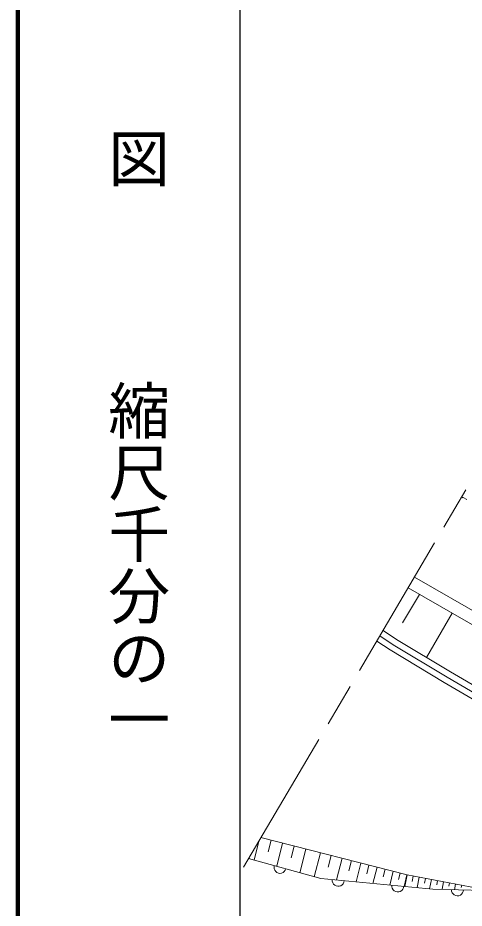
# Model space of a CAD drawing. Units: millimetres, scale not verified. Extents: x 40000 to 680000, y 20000 to 380000.
# Drawn here: x 40000 to 76198, y 248179 to 320335 of the extents above; entities that cross this region are included whole.
import ezdxf
from ezdxf.enums import TextEntityAlignment as Align

# ---------------------------------------------------------------- set-up
doc = ezdxf.new("R2010")
doc.units = ezdxf.units.MM
doc.header["$LTSCALE"] = 1000
doc.linetypes.add('CHAIN', pattern=[18.5, 12, -1.5, 3.5, -1.5])
for name, color, linetype, lineweight in [('M-BGD', 7, 'Continuous', 13), ('M-BGD-HTXT', 7, 'Continuous', 13), ('M-BMK', 2, 'CHAIN', 13), ('M-TTL', 2, 'Continuous', 140), ('M-TTL-BAND', 7, 'Continuous', 25)]:
    doc.layers.add(name, color=color, linetype=linetype, lineweight=lineweight)
doc.styles.add('@ＭＳ ゴシック', font='')
doc.styles.get('@ＭＳ ゴシック').set_extended_font_data('@MS Gothic')

msp = doc.modelspace()

# ---------------------------------------------------------------- linework, layer by layer
at = {"layer": 'M-BGD'}
for p, q in [((76007, 281527), (76124, 281457)), ((76124, 281457), (76406, 281292)), ((72159, 275000), (80568, 270162)), ((71185, 271306), (72574, 273608)), ((71651, 274138), (80108, 269274)), ((75221, 272085), (73130, 268501)), ((69617, 270689), (70718, 269955)), ((69363, 270258), (70450, 269532)), ((70718, 269955), (75077, 267328)), ((69108, 269826), (70182, 269110)), ((70450, 269532), (74821, 266899)), ((70182, 269110), (74566, 266469)), ((75077, 267328), (79814, 264551)), ((74566, 266469), (79314, 263685)), ((74821, 266899), (79564, 264118)), ((59545, 253607), (59155, 252079)), ((59719, 253903), (71577, 250880)), ((60550, 253692), (60312, 252759)), ((61474, 253456), (60994, 251573)), ((62416, 253216), (62173, 252265)), ((63357, 252976), (62868, 251057)), ((64536, 252675), (64041, 250734)), ((58715, 252200), (64583, 250585)), ((65416, 252451), (65174, 251501)), ((66297, 252226), (65848, 250466)), ((67058, 252032), (66849, 251212)), ((67819, 251838), (67431, 250316)), ((68477, 251671), (68296, 250961)), ((69134, 251503), (68799, 250187)), ((69792, 251335), (69637, 250729)), ((70450, 251167), (70167, 250058)), ((64583, 250585), (73655, 249730)), ((71004, 251026), (70874, 250515)), ((71559, 250885), (71320, 249950)), ((71577, 250880), (71397, 249942)), ((71577, 250880), (78256, 249601)), ((72068, 250786), (71983, 250341)), ((72559, 250692), (72397, 249848)), ((73050, 250598), (72974, 250199)), ((73541, 250504), (73397, 249754)), ((74032, 250410), (73966, 250066)), ((73655, 249730), (78256, 249601)), ((74523, 250316), (74407, 249708)), ((75014, 250222), (74964, 249958)), ((75505, 250127), (75420, 249680)), ((75996, 250033), (75961, 249850))]:
    msp.add_line(p, q, dxfattribs=at)
for centre, start, end in [((61261, 251484), 162.86062, 346.35296), ((65984, 250438), 172.8685, 356.36084), ((70812, 249983), 172.8685, 356.36084), ((75650, 249659), 176.64786, 0.1402)]:
    msp.add_arc(centre, 485, start, end, dxfattribs=at)
at = {"layer": 'M-BGD-HTXT'}
msp.add_line((76007, 281527), (76100, 281433), dxfattribs=at)
at = {"layer": 'M-BMK'}
msp.add_line((58304, 251503), (98614, 319866), dxfattribs=at)
at = {"layer": 'M-TTL'}
msp.add_line((40000, 380000), (40000, 20000), dxfattribs=at)
at = {"layer": 'M-TTL-BAND'}
msp.add_line((58000, 370000), (58000, 20000), dxfattribs=at)

# ---------------------------------------------------------------- texts
at = {"layer": 'M-TTL-BAND', "style": '@ＭＳ ゴシック'}
for s, p in [('平\u3000\u3000面\u3000\u3000図', (49777, 306475)), ('縮尺千分の一', (49777, 261030))]:
    msp.add_text(s, height=3666, rotation=270, dxfattribs=at).set_placement(p, align=Align.MIDDLE_RIGHT)

doc.saveas('drawing.dxf')
